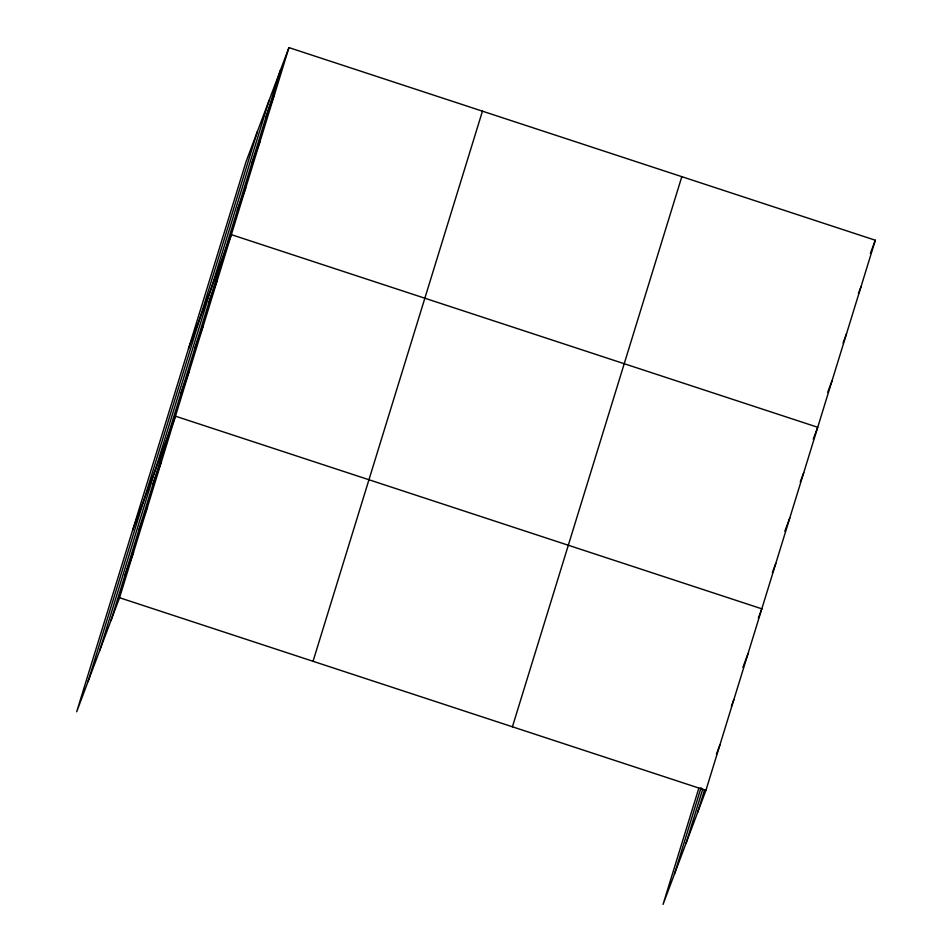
<?xml version="1.0" encoding="UTF-8"?>
<svg xmlns="http://www.w3.org/2000/svg" width="952" height="952" viewBox="0 0 952 952"><rect width="100%" height="100%" fill="white"/><g stroke="black" fill="none" stroke-linecap="round" stroke-linejoin="round"><path stroke-width="1.43" d="M88.048 681.525L257.445 131.4M99.758 650.371L269.154 100.246M111.122 620.145L280.519 70.02M288.944 47.6L246.08 161.638L76.684 711.763L119.547 597.725L288.944 47.6L875.316 240.237L705.92 790.362L663.056 904.4L698.863 788.101M313.041 661.295L482.45 111.17M512.414 726.793L681.822 176.667M674.421 874.162L701.053 787.649M686.13 843.008L702.719 789.113M697.495 812.782L704.48 790.089M266.12 116.775L274.545 94.355M251.721 163.542L260.146 141.122M237.322 210.297L245.747 187.877M188.484 348.682L231.348 234.644L817.72 427.281L813.258 439.146M208.952 302.438L217.377 280.031M194.97 347.825L203.395 325.417M180.999 393.212L189.424 370.792M132.59 530.216L175.454 416.179L761.814 608.816L758.351 618.05M153.046 483.985L161.471 461.565M139.075 529.371L147.5 506.952M125.093 574.758L133.518 552.338M870.366 253.422L875.316 240.237M858.442 293.597L860.917 287.004M843.056 342.994L846.518 333.759M827.657 392.391L832.119 380.514M800.275 481.89L803.75 472.668M784.817 531.24L789.767 518.055M772.322 572.664L775.797 563.441M742.881 667.388L747.844 654.202M731.386 706.182L733.873 699.589M716.428 754.21L719.89 744.976M119.547 597.725L705.92 790.362"/></g></svg>
